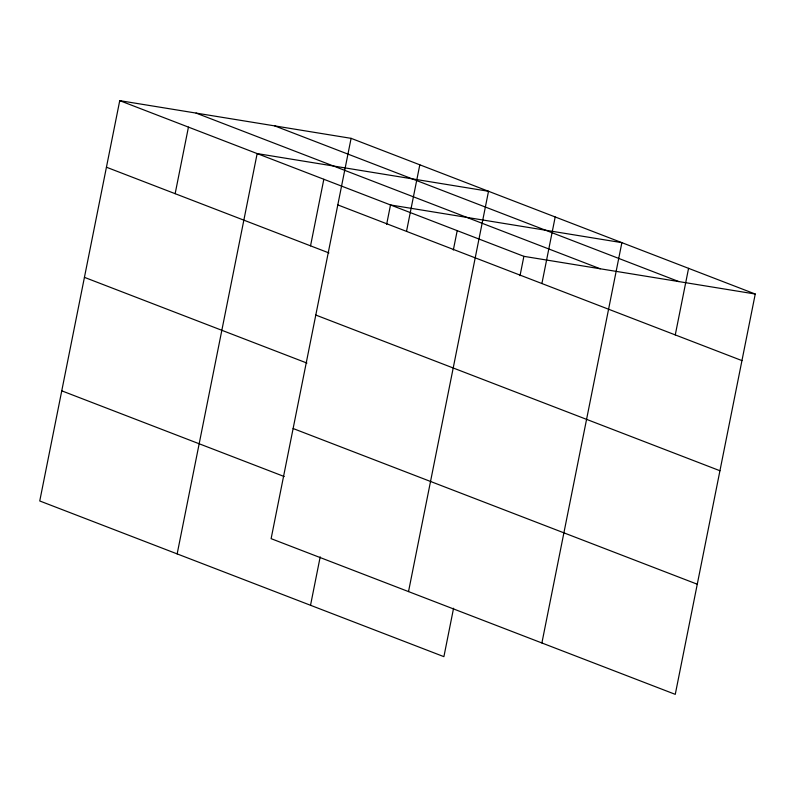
<?xml version="1.0" encoding="UTF-8"?>
<svg xmlns="http://www.w3.org/2000/svg" width="795" height="795" viewBox="0 0 795 795"><rect width="100%" height="100%" fill="white"/><g stroke="black" fill="none" stroke-linecap="round" stroke-linejoin="round"><path stroke-width="1.19" d="M351.102 138.34L271.115 538.662L675.263 694.353L755.25 294.031L351.102 138.34L119.737 100.647L39.75 500.969L443.898 656.66L453.567 608.245M175.148 193.682L188.445 127.121M177.156 553.906L257.153 153.584L488.518 191.277L408.521 591.589M310.537 245.844L323.833 179.273M310.527 605.283L320.196 556.868M386.648 224.329L390.514 204.961L621.879 242.654L541.892 642.966M406.513 231.375L419.81 164.804M453.329 250.018L457.204 230.649M520.019 275.706L523.885 256.338L119.737 100.647M541.902 283.527L555.198 216.965M675.263 334.914L688.569 268.342M523.885 256.338L755.25 294.031M274.752 125.908L678.9 281.599M196.087 113.089L600.235 268.78M337.805 204.911L741.954 360.602M106.441 167.218L328.931 252.929M315.794 315.049L719.942 470.739M84.429 277.356L306.92 363.067M293.126 428.525L697.265 584.216M61.762 390.832L284.242 476.543"/></g></svg>
